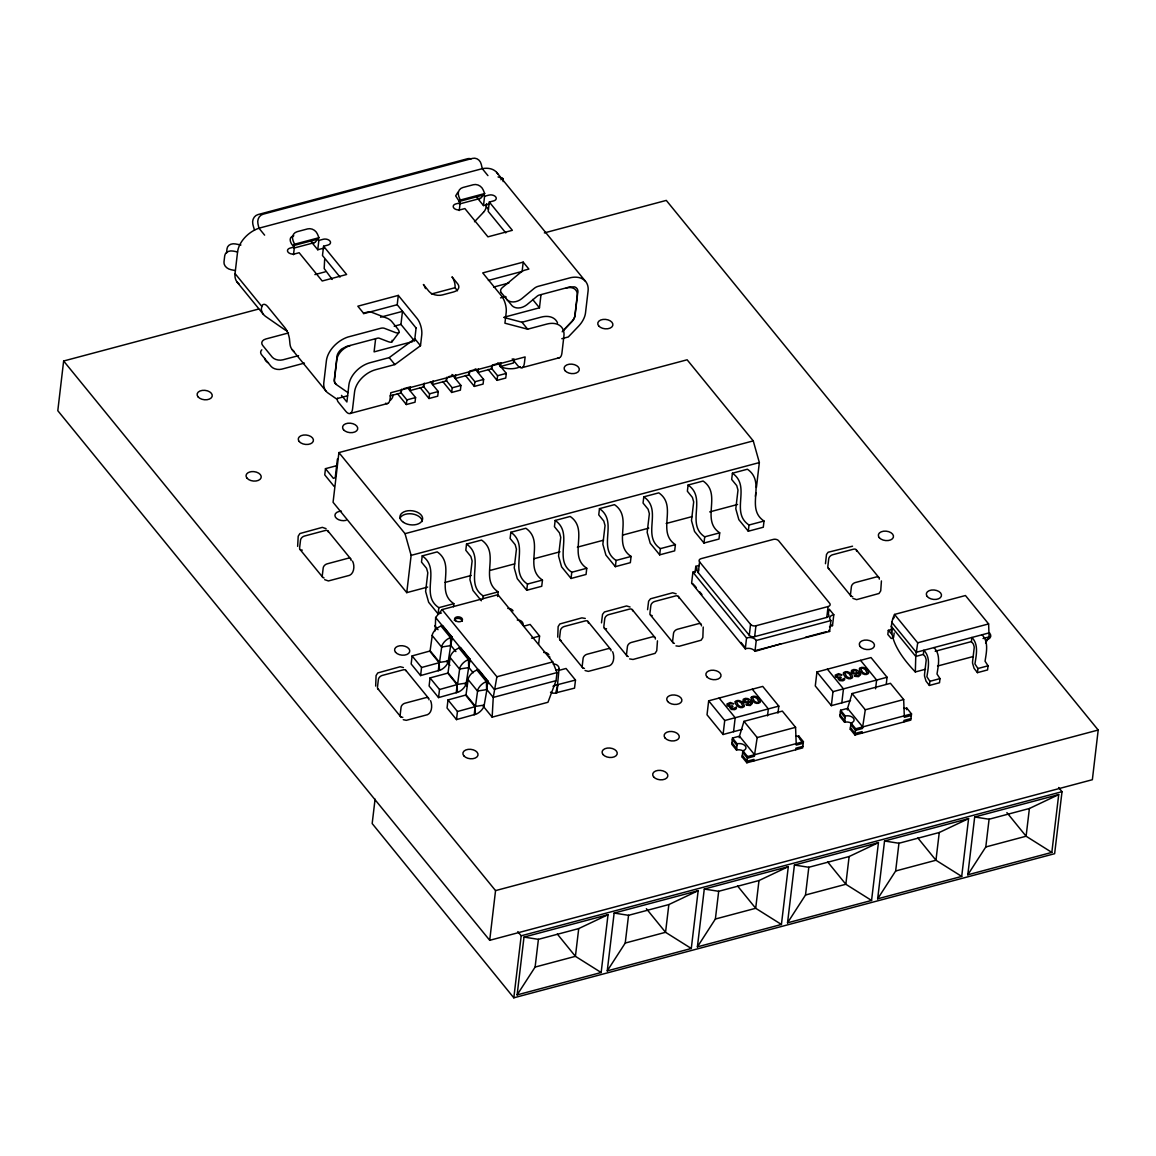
<?xml version="1.0" encoding="UTF-8"?>
<svg xmlns="http://www.w3.org/2000/svg" width="1156" height="1156" viewBox="0 0 1156 1156"><rect width="100%" height="100%" fill="white"/><g stroke="black" fill="none" stroke-linecap="round" stroke-linejoin="round"><path stroke-width="1.5" d="M925.566 669.223L915.321 671.954L915.769 656.435L917.691 642.823L894.527 614.428L965.448 595.528L988.611 623.922L989.103 636.898L985.577 642.967M442.098 609.588L497.933 594.704L552.727 661.897L557.004 672.59L556.05 680.667L547.973 702.27L492.153 717.139L493.251 697.415L496.892 676.766L442.098 609.588L435.624 617.506L435.248 630.815M550.487 692.169A10.765 7.109 -39.2 0 0 554.461 693.21L574.532 688.138L575.486 680.06L557.524 684.699L559.114 668.182A10.765 7.109 -39.2 0 0 553.146 664.035M258.713 309.028L63.638 361.004L57.8 410.698L489.71 940.305L1092.362 779.708L1098.2 730.028L666.29 200.407L544.36 232.905M226.489 253.294L227.038 248.641A7.976 6.213 18 0 1 235.549 243.945L240.087 244.841A10.158 6.3 6.7 0 1 240.939 245M239.234 284.145A21.921 14.493 -39.2 0 1 235.044 273.567L237.572 251.936A24.001 15.866 -39.2 0 1 258.958 228.194L482.269 168.675A24.001 15.866 -39.2 0 1 497.788 173.992M293.508 254.71L294.419 246.936C290.633 244.48 287.425 237.11 293.797 235.752M324.619 248.396A4.985 3.092 6.7 0 0 322.119 248.583L317.756 249.754L318.854 240.434L317.784 239.133L293.364 245.636L294.534 244.219L318.955 237.717L317.495 234.162A7.976 6.907 39.5 0 0 307.612 228.902L297.15 231.691A7.976 6.907 39.5 0 0 293.075 240.665L294.534 244.219M318.854 240.434L323.218 239.263A4.985 3.092 6.7 0 1 329.937 240.997A4.985 3.092 6.7 0 1 327.928 245.058L323.579 246.228L322.481 255.534L340.037 277.079M324.648 259.565L324.186 268.539L332.191 279.434M337.147 465.565L325.472 468.671L324.749 474.885L334.185 486.474M337.422 459.004L335.226 477.688L333.361 478.338L325.472 468.671M756.429 487.413L759.348 462.573L753.25 440.884L687.126 359.791L338.91 452.588L333.072 502.282L406.753 592.638L427.648 587.06M375.613 338.838L374.082 351.872L412.865 341.54M416.088 328.044L397.202 304.722L398.3 295.401L357.825 306.196L363.49 313.146L367.435 312.091A7.962 5.274 -39.2 0 1 371.307 312.149L387.303 318.305A3.988 1.055 36.8 0 1 391.855 321.643L397.707 328.853A12.6 3.338 36.8 0 1 395.236 332.48L384.529 328.362A7.962 5.274 -39.2 0 0 380.671 328.304L347.754 337.075A24.001 15.866 -39.2 0 0 326.382 360.831L323.839 382.448A21.921 14.493 -39.2 0 0 323.969 386.696L324.215 387.679A21.921 14.493 -39.2 0 0 328.044 393.04L336.309 398.791L347.624 395.771M416.102 327.885L414.556 341.092L400.944 324.403L402.476 311.369L380.555 317.206M401.623 389.211L401.19 392.939L390.049 395.901M407.721 387.91L415.582 397.563L415.033 402.216L406.32 404.542L406.854 399.889L400.496 392.072M337.61 398.213A7.976 4.942 6.7 0 0 338.246 402.042L345.803 411.305A11.95 5.058 75.1 0 0 352.566 408.935L354.574 391.855A21.921 14.493 -39.2 0 1 375.772 369.66L394.861 364.574L420.495 345.716L421.767 334.835A12.066 5.101 75.1 0 0 417.2 318.579L398.3 295.401M424.31 383.171L423.876 386.884L409.918 390.612L410.351 386.884L403.372 388.748M430.393 381.87L438.269 391.523L437.719 396.176L428.992 398.502L429.541 393.835L423.168 386.032M406.753 592.638L411.131 555.357L405.034 533.667L338.91 452.588M433.038 380.844L432.59 384.572L446.548 380.844L446.982 377.116M459.25 210.536L460.16 202.777L455.666 195.87L457.877 192.257M453.47 606.784L453.846 603.678C434.555 590.918 456.49 565.111 437.228 551.889L422.229 555.877L421.492 562.091L426.55 568.29L427.807 572.769L425.61 591.453L428.659 602.305L438.11 613.894L441.447 612.998M412.1 655.914L411.16 663.992L420.596 675.581L440.739 669.931A10.765 7.109 -39.2 0 0 448.095 662.229L452.039 637.115L442.589 625.526L439.771 626.552A10.765 7.109 -39.2 0 0 432.416 634.268L430.09 650.973L412.1 655.914L421.55 667.503L420.596 675.581M451.982 374.472L460.941 385.468L460.391 390.136L451.678 392.462L452.213 387.795L445.855 379.992M455.71 374.79L455.276 378.518L469.235 374.804L469.668 371.076L476.648 369.212M489.06 204.222A4.985 3.092 6.7 0 0 487.846 204.424L483.497 205.58L484.581 196.26L483.526 194.959L459.105 201.476L460.261 200.06L484.682 193.543L483.237 189.989A7.976 6.907 39.5 0 0 473.353 184.729L462.877 187.518A7.976 6.907 39.5 0 0 458.816 196.491L460.261 200.06M430.046 677.922L429.107 685.999L438.558 697.588L458.686 691.938A10.765 7.109 -39.2 0 0 466.056 684.236L469.986 659.122L460.536 647.533L457.718 648.574A10.765 7.109 -39.2 0 0 450.363 656.276L447.979 673.067L430.046 677.922L439.497 689.511L438.558 697.588M438.11 613.894L438.832 607.68C419.556 594.907 441.491 569.113 422.229 555.877M483.497 212.314A9.956 6.589 -39.2 0 0 486.257 206.621L486.604 203.629M484.581 196.26L488.945 195.104A4.985 3.092 6.7 0 1 495.664 196.838A4.985 3.092 6.7 0 1 493.67 200.898L489.306 202.054L488.208 211.375L505.779 232.905M438.269 670.87L439.222 662.793L429.772 651.204M475.13 369.024L483.627 379.428L483.078 384.081L474.35 386.407L474.899 381.755L468.527 373.952M478.396 368.75L477.948 372.478L491.907 368.764L492.355 365.036L501.068 362.709L500.635 366.438L513.365 363.042L513.871 358.736M452.039 637.115L450.739 645.279L450.493 637.65L441.057 626.075M487.557 684.366L487.933 681.13L478.497 669.541L475.665 670.581A10.765 7.109 -39.2 0 0 468.31 678.283L465.998 694.987L448.008 699.929L447.054 708.007L456.504 719.596L476.648 713.946A10.765 7.109 -39.2 0 0 484.003 706.244L486.994 689.207M497.6 596.525L498.149 591.872C478.873 579.113 500.808 553.305 481.546 540.069L466.533 544.071L465.81 550.285L470.853 556.47L472.125 560.963L469.928 579.647L472.977 590.499L481.373 600.788M456.215 692.878L457.169 684.8L447.82 673.182M456.504 719.596L457.444 711.518L448.008 699.929M497.817 362.97L506.299 373.388L505.75 378.041L497.037 380.367L497.571 375.714L491.213 367.897M473.151 672.763L468.686 667.287L469.986 659.122M482.789 598.981L483.15 595.875C463.874 583.101 485.795 557.308 466.533 544.071M558.131 357.739A11.95 5.058 75.1 0 0 561.917 353.144L563.911 336.064A21.921 14.493 -39.2 0 0 546.73 324.099L527.642 329.185L504.926 323.203L506.212 312.337A12.066 5.101 75.1 0 0 501.632 296.066L482.731 272.903L523.206 262.123L522.122 271.429L488.396 280.417M474.177 714.885L475.116 706.807L465.666 695.233M556.05 680.667L493.251 697.415L486.56 689.193L487.933 681.13M510.851 532.266L510.114 538.479L515.171 544.664L516.429 549.158L514.232 567.842L517.281 578.694L526.731 590.268L541.731 586.28L542.467 580.066C523.177 567.293 545.112 541.499 525.85 528.263L510.851 532.266C530.113 545.502 508.178 571.295 527.468 584.055L526.731 590.268M504.045 317.235L539.462 307.799L540.994 294.751M489.71 940.305L495.548 890.611L63.638 361.004M538.638 644.123L539.577 636.046L530.142 624.457L523.711 626.176M555.169 520.46L554.432 526.674L559.475 532.858L560.747 537.352L558.55 556.036L561.599 566.874L571.05 578.462L586.049 574.46L586.771 568.261C567.495 555.487 589.43 529.694 570.168 516.457L555.169 520.46C574.416 533.696 552.496 559.49 571.772 572.249L571.05 578.462M556.86 692.849L557.813 684.771L555.704 693.022M599.473 508.654L598.75 514.854L603.793 521.053L605.05 525.547L602.854 544.23L605.903 555.068L615.353 566.657L630.352 562.654L631.089 556.441C611.813 543.681 633.734 517.888 614.472 504.652L599.473 508.654C618.735 521.876 596.799 547.684 616.09 560.443L615.353 566.657M601.481 622.853L602.536 614.371L604.429 611.972L626.552 605.961L630.078 607.001M643.791 496.834L643.054 503.048L648.111 509.247L649.369 513.726L647.172 532.41L650.221 543.262L659.671 554.851L674.67 550.848L675.407 544.635C656.117 531.876 678.052 506.068 658.79 492.846L643.791 496.834C663.053 510.071 641.118 535.864 660.394 548.638L659.671 554.851M647.577 609.674L648.617 601.192L650.51 598.794L672.648 592.782L676.159 593.823M688.095 485.029L687.372 491.242L692.415 497.427L693.687 501.921L691.49 520.605L694.539 531.457L703.975 543.031L718.989 539.043L719.711 532.829C700.435 520.07 722.37 494.262 703.108 481.026L688.095 485.029C707.356 498.265 685.436 524.058 704.712 536.832L703.975 543.031M699.25 565.414L695.782 566.339A6.344 3.93 6.7 0 1 692.892 572.191L691.62 583.058L745.288 648.848L746.111 648.588A6.344 3.93 6.7 0 1 754.55 650.77L829.632 631.451L830.904 620.584A6.344 3.93 6.7 0 1 833.794 614.732L829.314 609.255M695.045 572.552L695.782 566.339M698.296 572.74L699.568 561.874A3.974 2.457 6.7 0 1 701.172 558.637L773.306 539.404A3.988 2.471 6.7 0 1 778.682 540.791L829.676 603.316A3.974 2.457 6.7 0 1 828.072 606.553L826.8 617.42L754.651 636.638A3.988 2.471 6.7 0 1 749.276 635.265L698.296 572.74A3.974 2.457 6.7 0 1 698.701 570.038M732.413 473.223L731.676 479.437L736.733 485.621L737.99 490.115L735.794 508.799L738.843 519.651L748.293 531.225L763.292 527.237L764.029 521.024C744.739 508.25 766.674 482.457 747.412 469.22L732.413 473.223C751.675 486.459 729.739 512.253 749.016 525.012L748.293 531.225M777.988 713.093L778.812 706.114L762.743 686.418L708.671 700.825L707.024 714.798L723.078 734.494L742.268 729.378M723.078 734.494L724.725 720.52L708.671 700.825M755.388 496.285L755.807 492.745M803.232 743.25L796.253 745.114L795.574 727.326L782.352 711.113L743.973 721.344L739.45 736.184L732.471 738.034L731.748 744.247L736.473 750.042A5.982 3.699 6.7 0 1 743.626 751.27M733.554 731.705L735.187 717.731L719.133 698.036M745.288 648.848L746.559 637.982L692.892 572.191M749.276 635.265L750.562 624.399L699.568 561.874M736.473 750.042L737.196 743.828L732.471 738.034M739.276 737.73L739.45 736.184L754.565 754.709L754.391 756.27L747.412 758.119L742.687 752.339M754.651 636.638L755.937 625.772L828.072 606.553M795.689 736.141A5.982 3.699 6.7 0 0 798.695 735.91L803.42 741.69L802.683 747.903L746.863 762.787L742.138 756.992L742.86 750.779A5.982 3.699 6.7 0 0 745.259 745.909A5.982 3.699 6.7 0 0 737.196 743.828M754.969 651.348L756.241 640.482L830.904 620.584M746.863 762.787L747.585 756.573L742.86 750.779M753.842 760.923L754.015 759.376L747.036 761.226L742.325 755.432M767.512 715.882L768.335 708.903L752.281 689.207M795.704 749.767L795.892 748.207L802.871 746.357M798.507 737.456L798.695 735.91M886.247 684.251L887.071 677.257L871.017 657.562L816.931 671.983L815.283 685.956L831.352 705.651L850.541 700.536M828.939 609.515L828.39 614.183A3.974 2.457 6.7 0 1 826.8 617.42M829.488 626.87A6.344 3.93 6.7 0 1 831.626 625.801L832.508 625.613L833.794 614.732M831.352 705.651L832.985 691.664L816.931 671.983M911.333 715.463L904.353 717.312L903.674 699.539L890.452 683.326L852.073 693.557L847.55 708.397L840.585 710.246L839.848 716.46L844.574 722.254A5.982 3.699 6.7 0 1 851.726 723.483M841.814 702.862L843.461 688.875L827.393 669.194M844.574 722.254L845.296 716.041L840.585 710.246M847.377 709.943L847.55 708.397L862.665 726.922L862.492 728.482L855.512 730.332L850.787 724.552M903.804 708.353A5.982 3.699 6.7 0 0 906.795 708.108L911.52 713.902L910.784 720.116L854.963 734.999L850.238 729.205L850.975 722.991A5.982 3.699 6.7 0 0 853.374 718.122A5.982 3.699 6.7 0 0 845.296 716.041M854.963 734.999L855.7 728.786L850.975 722.991M861.942 733.135L862.13 731.589L855.151 733.439L850.426 727.644M875.583 688.788L876.609 680.046L860.541 660.351M893.371 628.994L888.314 630.338L887.822 634.471L891.233 638.459L893.357 637.852A6.647 2.818 75.1 0 0 893.776 636.262L894.166 632.997M915.321 671.954C901.622 657.547 884.253 635.193 894.527 614.428M892.056 628.387L891.334 633.734L888.314 630.338M903.819 721.98L903.992 720.419L910.971 718.57M906.607 709.668L906.795 708.108M929.395 685.45L926.028 681.13L924.554 676.115A6.647 2.818 75.1 0 1 924.569 674.02L926.115 660.943A3.771 1.59 75.1 0 0 926.072 659.31L925.45 657.229A3.02 1.272 75.1 0 0 924.887 656.305L923.355 654.412L923.832 650.279C930.855 657.186 928.167 668.298 926.895 676.722L929.886 681.317L929.395 685.45L939.51 682.748L940.001 678.615L937.01 674.02C938.282 665.596 940.97 654.498 933.947 647.591M977.441 672.648L974.075 668.327L972.601 663.313A6.647 2.818 75.1 0 1 972.615 661.218L974.161 648.14A3.771 1.59 75.1 0 0 974.103 646.507L973.497 644.427A3.02 1.272 75.1 0 0 972.933 643.502L971.401 641.609L971.878 637.476C978.901 644.383 976.213 655.495 974.942 663.92L977.933 668.515L977.441 672.648L987.556 669.945L988.048 665.813L985.057 661.218C986.328 652.793 989.016 641.696 981.993 634.788M375.079 799.143L372.174 823.549L513.813 997.816L1054.633 853.692L1062.017 791.687L1058.621 787.496M513.813 997.816L521.197 935.796L517.801 931.62M517.122 994.897L524 937.097L608.027 914.699L601.149 972.514L517.122 994.897L535.112 967.066L538.407 939.337L578.722 928.586L608.027 914.699M578.722 928.586L575.413 956.33L601.149 972.514M607.261 970.881L614.139 913.067L698.166 890.684L691.288 948.484L607.261 970.881L625.237 943.05L628.546 915.306L668.847 904.57L698.166 890.684M668.847 904.57L665.553 932.3L691.288 948.484M697.4 946.865L704.279 889.051L788.305 866.653L781.427 924.468L697.4 946.865L715.376 919.02L718.685 891.29L758.986 880.554L788.305 866.653M758.986 880.554L755.692 908.284L781.427 924.468M787.539 922.835L794.418 865.035L878.444 842.637L871.566 900.452L787.539 922.835L805.515 895.004L808.81 867.275L849.125 856.538L878.444 842.637M849.125 856.538L845.831 884.268L871.566 900.452M877.664 898.819L884.542 841.004L968.583 818.621L961.705 876.421L877.664 898.819L895.654 870.988L898.949 843.259L939.264 832.508L968.583 818.621M939.264 832.508L935.955 860.237L961.705 876.421M967.803 874.803L974.681 816.989L1058.708 794.591L1051.83 852.405L967.803 874.803L985.793 846.972L989.088 819.228L1029.404 808.492L1058.708 794.591M1029.404 808.492L1026.095 836.222L1051.83 852.405M754.565 754.709L757.194 737.557L743.973 721.344M862.665 726.922L865.295 709.77L852.073 693.557M448.08 672.893L457.53 684.482L439.497 689.511M893.342 618.72L894.296 617.131M294.216 351.569A21.921 14.493 -39.2 0 1 289.997 344.213L289.434 338.607A11.95 5.058 75.1 0 0 285.07 327.928L267.686 306.615A11.95 5.058 75.1 0 0 262.224 305.256L261.285 308.999A21.921 14.493 -39.2 0 0 265.504 316.354L284.362 329.474A21.921 14.493 -39.2 0 0 287.02 330.833M392.057 341.743L398.965 332.523M318.955 237.717L315.602 241.777A11.95 5.058 75.1 0 1 312.149 242.24M484.682 193.543L481.344 197.618A11.95 5.058 75.1 0 1 478.382 198.326M483.468 212.343L474.495 221.764M563.16 330.587L571.685 321.657A9.956 6.589 -39.2 0 0 574.893 315.487L577.22 295.633A13.944 9.219 -39.2 0 0 566.295 288.017M562.177 331.815L571.844 321.686A9.956 6.589 -39.2 0 0 574.301 318.131L574.532 317.597A9.956 6.589 -39.2 0 0 575.052 315.501L577.595 293.884A10.129 6.69 -39.2 0 0 574.705 286.89L569.966 286.89L539.26 295.069A3.988 2.63 -39.2 0 0 537.193 296.167L526.746 304.837A12.6 9.45 -40.3 0 1 512.122 305.762L500.996 292.367M341.497 395.366L346.901 401.985L348.895 384.905A21.921 14.493 -39.2 0 1 370.093 362.709L389.196 357.623L414.816 338.766L420.495 345.716M421.55 667.503L439.482 662.634L441.867 645.843A10.765 7.109 -39.2 0 1 449.222 638.141L451.693 637.202M439.222 662.793L439.468 670.422M469.639 659.209L467.169 660.148A10.765 7.109 -39.2 0 0 459.813 667.85L457.559 684.395L466.345 683.066M487.586 681.231L485.115 682.156A10.765 7.109 -39.2 0 0 477.76 689.857L475.434 706.576L457.444 711.518M556.137 670.408L559.143 669.266M552.973 686.259L557.495 684.554M294.419 246.936L290.069 248.106A4.985 3.092 6.7 0 0 288.061 252.153A4.985 3.092 6.7 0 0 294.794 253.886L299.144 252.731L322.206 280.995L346.627 274.492L323.579 246.228M460.16 202.777L455.796 203.933A4.985 3.092 6.7 0 0 453.802 207.993A4.985 3.092 6.7 0 0 460.522 209.727L464.885 208.571L487.933 236.836L512.354 230.319L489.306 202.054M293.537 248.179L314.475 242.601M459.279 204.02L480.217 198.442M314.894 274.593L325.313 271.819M431.477 293.985L455.045 287.714L456.923 290.026A9.956 6.17 6.7 0 1 457.473 290.806M288.523 332.942L265.894 338.968A7.976 4.942 6.7 0 0 262.701 345.456L272.137 357.045A7.976 4.942 6.7 0 0 282.902 359.819L298.566 355.643M363.475 313.709L397.202 304.722M493.655 287.064L508.842 283.018M394.196 326.209L400.944 324.403M500.562 297.858L505.62 296.514M304.433 363.1L281.804 369.14A7.976 4.942 6.7 0 1 271.053 366.365L261.603 354.776A7.976 4.942 6.7 0 1 261.82 349.834M504.132 317.539L521.977 322.235L541.066 317.149A21.921 14.493 -39.2 0 1 557.553 322.972M561.816 338.694L568.29 336.974L578.491 326.295A21.921 14.493 -39.2 0 0 583.867 318.478L584.358 317.308A21.921 14.493 -39.2 0 0 585.528 312.712L588.072 291.095A24.001 15.866 -39.2 0 0 571.064 277.57L538.161 286.341A7.962 5.274 -39.2 0 0 534.029 288.523L521.631 298.797A12.6 9.45 -40.3 0 1 507.022 299.722L506.762 299.476M448.73 376.654L453.961 375.267M350.124 413.487L387.636 403.502M521.963 367.695L559.475 357.71M406.854 399.889L415.582 397.563M429.541 393.835L438.269 391.523M452.213 387.795L460.941 385.468M474.899 381.755L483.627 379.428M497.571 375.714L506.299 373.388M405.034 533.667L753.25 440.884M411.131 555.357L759.348 462.573M445.06 582.422L471.171 575.471M490.332 570.356L514.695 563.868M533.855 558.767L559.966 551.802M577.379 547.164L603.504 540.199M622.65 535.098L648.762 528.133M666.174 523.495L692.3 516.544M709.697 511.906L737.557 504.478M438.832 607.68L453.846 603.678M483.15 595.875L498.149 591.872M527.468 584.055L542.467 580.066M571.772 572.249L586.771 568.261M616.09 560.443L631.089 556.441M660.394 548.638L675.407 544.635M704.712 536.832L719.711 532.829M749.016 525.012L764.029 521.024M692.184 583.751L692.95 583.549M531.558 638.184L539.577 636.046M496.892 676.766L552.727 661.897M559.605 670.191L566.035 668.486L575.486 680.06M557.004 672.59L494.204 689.337L435.624 617.506M744.71 648.155L745.504 647.952L741.01 642.447M831.178 625.121L832.508 625.613M780.936 643.791L756.01 651.074M805.515 637.259L826.424 631.682M917.691 642.823L988.611 623.922M989.579 632.765L916.246 652.302L891.623 622.101M923.355 654.412L915.769 656.435L891.132 626.234M935.19 651.261L971.401 641.609M983.034 638.517L989.103 636.898M724.725 720.52L778.812 706.114M832.985 691.664L887.071 677.257M937.53 666.044L973.41 656.478M929.886 681.317L940.001 678.615M977.933 668.515L988.048 665.813M757.194 737.557L795.574 727.326M865.295 709.77L903.674 699.539M747.585 756.573L803.42 741.69M855.7 728.786L911.52 713.902M495.548 890.611L1098.2 730.028M521.197 935.796L1062.017 791.687M535.112 967.066L575.413 956.33L557.337 934.077M625.237 943.05L665.553 932.3L646.349 908.674M715.376 919.02L755.692 908.284L737.615 886.045M805.515 895.004L845.831 884.268L827.754 862.029M895.654 870.988L935.955 860.237L917.878 837.999M985.793 846.972L1026.095 836.222L1006.89 812.596M450.349 645.684L441.563 647.013L432.113 635.439M448.398 661.059L439.612 662.388L430.162 650.799M468.31 667.691L459.51 669.021L450.06 657.446M486.257 689.699L477.457 691.028L468.007 679.453M484.292 705.073L475.506 706.403L466.056 694.828M974.681 816.989L989.088 819.228M884.542 841.004L898.949 843.259M794.418 865.035L808.81 867.275M704.279 889.051L718.685 891.29M614.139 913.067L628.546 915.306M524 937.097L538.407 939.337M237.572 251.936L233.223 251.083A7.976 6.213 18 0 0 224.712 255.765L223.989 261.979A7.976 6.213 18 0 0 231.041 269.709L235.391 270.576M852.536 546.196L828.115 552.25L826.497 554.475L825.456 563.695M498.063 176.926L502.802 178.458M675.971 645.901L679.107 646.291L701.143 640.193L702.848 637.563L703.224 627.029M585.283 618.446L581.873 617.868L559.822 623.965L558.131 626.595L557.741 637.129M629.615 658.906L633.011 659.469L655.062 653.371L656.753 650.741L657.461 640.843M403.242 719.682L406.276 720.332L427.518 714.683C432.2 712.515 432.445 704.972 430.581 700.709M347.985 392.664L336.223 384.471A9.956 6.589 -39.2 0 1 334.474 382.029L334.373 381.596A9.956 6.589 -39.2 0 1 334.301 379.659L336.844 358.028A10.129 6.69 -39.2 0 1 341.627 349.011L346.67 346.395L377.376 338.217A3.988 2.63 -39.2 0 1 379.312 338.246L388.344 341.714A12.6 3.338 36.8 0 0 392.086 340.298M585.066 670.538L588.332 671.376L609.573 665.74C614.255 663.558 614.501 656.016 612.637 651.767M403.43 667.561L400.193 666.737L377.781 672.922L376.076 675.552L375.686 686.072M852.868 598.36L856.61 599.646L879.022 593.476L880.728 590.846L881.421 580.933M326.064 528.653L322.322 527.367L299.91 533.537L298.205 536.182L297.656 546.369M324.663 579.662L328.405 580.948L349.647 575.312C354.357 573.087 354.834 565.241 352.493 561.065M829.632 631.451L829.112 630.901A6.344 3.93 6.7 0 1 828.722 630.309M856.148 549.664L878.82 577.465M828.317 568.261L850.989 596.062M496.647 172.388L585.456 281.284M487.933 175.625L482.269 168.675L481.257 164.282A7.976 7.196 85.8 0 0 472.486 158.401L263.135 214.192A7.976 7.196 85.8 0 0 257.947 223.802L258.958 228.194L264.623 235.145M486.257 206.621L488.439 209.308M476.98 197.589L483.497 205.58M523.206 262.123L528.884 269.073L524.94 270.114A7.962 5.274 -39.2 0 0 520.807 272.31L502.268 287.671A3.988 2.991 -40.3 0 0 501.097 292.526M532.656 299.462L539.462 307.799M840.398 711.807L845.123 717.601M521.977 322.235L527.642 329.185M840.036 714.914L844.761 720.694M512.238 358.895L517.642 365.513A11.95 5.058 75.1 0 0 524.405 363.143L525.127 356.929L390.8 392.737L390.078 398.95A11.95 5.058 75.1 0 1 385.555 403.256M694.077 584.922L696.317 587.667M699.683 591.8L701.923 594.545M799.461 738.612L802.293 742.094M678.269 596.38L700.941 624.182M488.092 369.4L497.037 380.367M465.406 375.44L474.35 386.407M650.438 614.978L673.11 642.779M632.188 609.559L654.86 637.361M442.734 381.494L451.678 392.462M732.297 739.594L737.022 745.389M731.921 742.701L736.647 748.481M311.239 241.763L317.756 249.754M420.047 387.535L428.992 398.502M389.196 357.623L394.861 364.574M604.357 628.156L627.029 655.958M587.869 621.379L610.541 649.181M397.375 393.575L406.32 404.542M560.039 639.976L582.711 667.778M235.044 273.567L261.69 306.253M237.153 282.194L263.424 314.403M292.136 349.618L325.963 391.075M459.004 648.082L468.455 659.671L468.686 667.287M476.951 670.09L486.401 681.679L486.633 689.294M434.685 625.584L438.037 629.702M450.305 644.759L455.898 651.594M446.491 661.16L449.915 665.35M464.755 683.543L467.038 686.346M483.02 705.94L492.153 717.139M327.943 530.965L350.615 558.767M405.814 670.336L428.486 698.137M300.112 549.562L322.784 577.364M377.983 688.933L400.655 716.734M549.664 656.608L549.692 657.677M523.249 625.251L523.22 624.168A10.765 7.109 -39.2 0 0 517.252 620.006M475.116 706.807L475.362 714.437M457.169 684.8L457.415 692.43M406.175 670.913A3.988 2.63 -39.2 0 0 403.184 669.859L382.246 675.436A3.988 2.63 -39.2 0 0 378.388 679.468L377.477 687.228A3.988 2.63 -39.2 0 0 378.561 689.337M428.977 699.828A3.988 2.63 -39.2 0 0 425.856 697.66L404.918 703.238A3.988 2.63 -39.2 0 0 401.074 707.27L400.149 715.029A3.988 2.63 -39.2 0 0 401.58 717.255M402.823 717.312A3.988 2.63 -39.2 0 1 401.97 717.327M588.361 623.084A3.988 2.63 -39.2 0 0 585.239 620.902L564.301 626.48A3.988 2.63 -39.2 0 0 560.443 630.526L559.533 638.285A3.988 2.63 -39.2 0 0 561.354 640.583M611.033 650.886A3.988 2.63 -39.2 0 0 607.912 648.704L586.973 654.282A3.988 2.63 -39.2 0 0 583.115 658.328L582.205 666.087A3.988 2.63 -39.2 0 0 584.445 668.399M678.76 598.071A3.988 2.63 -39.2 0 0 675.639 595.904L654.701 601.481A3.988 2.63 -39.2 0 0 650.857 605.513L649.947 613.272A3.988 2.63 -39.2 0 0 651.363 615.498M652.172 615.584A3.988 2.63 -39.2 0 1 651.753 615.57M701.432 625.873A3.988 2.63 -39.2 0 0 698.311 623.705L677.373 629.283A3.988 2.63 -39.2 0 0 673.529 633.315L672.619 641.074A3.988 2.63 -39.2 0 0 674.425 643.372M350.311 345.572A13.944 9.219 -39.2 0 0 336.815 359.689L334.489 379.558A9.956 6.589 -39.2 0 0 336.396 384.356M500.924 179.744A7.976 1.907 -72.1 0 1 503.149 181.564M455.045 287.714A7.976 3.367 75.1 0 0 451.996 276.862L457.66 283.812A9.956 6.17 6.7 0 1 453.658 291.933L442.488 294.91A9.956 6.17 6.7 0 1 429.049 291.442L423.385 284.492A7.976 3.367 75.1 0 1 425.524 288.595M506.198 298.566A3.988 2.991 -40.3 0 1 505.678 296.63M254.537 230.087A23.611 9.985 75.1 0 1 252.832 224.177A7.976 7.196 85.8 0 1 258.019 214.568L467.371 158.777A7.976 7.196 85.8 0 1 471.099 158.892M856.639 551.354A3.988 2.63 -39.2 0 0 853.518 549.187L832.58 554.764A3.988 2.63 -39.2 0 0 828.736 558.796L827.812 566.556A3.988 2.63 -39.2 0 0 829.242 568.781M879.311 579.156A3.988 2.63 -39.2 0 0 876.19 576.989L855.252 582.566A3.988 2.63 -39.2 0 0 851.408 586.598L850.498 594.357A3.988 2.63 -39.2 0 0 852.723 596.669M328.449 532.266A3.988 2.63 -39.2 0 0 325.313 530.488L304.375 536.066A3.988 2.63 -39.2 0 0 300.531 540.098L299.606 547.857A3.988 2.63 -39.2 0 0 302.28 550.126M351.106 560.458A3.988 2.63 -39.2 0 0 347.985 558.276L327.047 563.868A3.988 2.63 -39.2 0 0 323.203 567.899L322.278 575.659A3.988 2.63 -39.2 0 0 324.099 577.957M746.559 637.982A6.344 3.93 6.7 0 1 756.241 640.482M755.937 625.772A3.988 2.471 6.7 0 1 750.562 624.399M399.846 518.466A11.416 7.081 6.7 0 1 412.056 513.9A11.416 7.081 6.7 0 1 422.272 521.5M851.495 728.728A5.982 3.699 6.7 0 1 850.238 729.205M454.38 620.512A3.988 2.471 6.7 0 1 458.455 618.388A3.988 2.471 6.7 0 1 462.313 621.22M543.696 652.446A10.765 7.109 -39.2 0 1 548.956 654.831M507.802 608.432A10.765 7.109 -39.2 0 1 513.062 610.816M743.395 756.515A5.982 3.699 6.7 0 1 742.138 756.992M520.402 366.64A16.935 10.491 6.7 0 1 499.984 366.495M393.083 394.976A16.935 10.491 6.7 0 1 390.598 400.034M989.868 633.531A7.615 4.711 6.7 0 1 986.805 639.73M268.481 362.839A7.615 4.711 6.7 0 1 264.869 358.418M346.106 520.345A7.615 4.711 6.7 0 1 335.312 516.905A7.615 4.711 6.7 0 1 341.41 511.154M632.693 610.859A3.988 2.63 -39.2 0 0 629.558 609.082L608.62 614.66A3.988 2.63 -39.2 0 0 604.761 618.691L603.851 626.451A3.988 2.63 -39.2 0 0 606.524 628.734M655.351 639.051A3.988 2.63 -39.2 0 0 652.23 636.884L631.292 642.461A3.988 2.63 -39.2 0 0 627.433 646.493L626.523 654.253A3.988 2.63 -39.2 0 0 628.344 656.55M744.421 699.698L745.302 701.88L748.842 701.75L747.788 699.496L744.421 699.698M852.695 670.856L853.576 673.038L857.116 672.893L856.047 670.653L852.695 670.856M752.296 703.383L750.287 705.507L746.863 705.203L745.981 704.582L750.678 704.279L750.649 702.443L749.998 701.519L748.25 703.094L744.348 702.516L742.99 701.042L743.294 699.221C746.704 696.793 751.443 699.683 752.296 703.383M860.57 674.526L858.547 676.65L855.137 676.361L854.241 675.725L858.951 675.436L858.908 673.601L858.272 672.662L856.509 674.237L852.608 673.659L851.264 672.185L851.567 670.379C854.963 667.937 859.703 670.827 860.57 674.526M728.526 703.932L729.494 706.041L732.471 705.839L732.933 706.605L731.372 708.064L732.644 708.989L736.358 707.053L736.372 708.642L734.696 709.654L731.343 709.466L729.942 707.775L730.534 706.923L727.24 705.752L726.98 703.975L730.303 702.487L733.8 703.744L728.526 703.932M836.785 675.075L837.753 677.185L840.744 676.983L841.207 677.763L839.646 679.222L840.918 680.147L844.617 678.211L844.631 679.8L842.97 680.812L839.603 680.609L838.201 678.933L838.794 678.066L835.499 676.896L835.239 675.118L838.577 673.645L842.059 674.887L836.785 675.075M735.346 701.475L735.086 702.14C735.563 705.94 740.808 709.524 744.103 706.663L744.363 705.998C743.9 702.212 738.641 698.6 735.346 701.475M751.328 697.227L751.082 697.877C751.559 701.678 756.804 705.261 760.099 702.4L760.359 701.735C759.882 697.949 754.637 694.337 751.328 697.227M843.605 672.633L843.36 673.298C843.822 677.084 849.068 680.667 852.377 677.806L852.622 677.156C852.16 673.356 846.9 669.743 843.605 672.633M859.602 668.37L859.342 669.035C859.818 672.821 865.064 676.405 868.373 673.543L868.618 672.893C868.156 669.093 862.896 665.48 859.602 668.37M738.366 701.201L736.545 701.894L738.337 705.377L741.097 706.937L742.903 706.287L741.112 702.761L738.366 701.201M754.348 696.938L752.542 697.632L754.333 701.114L757.093 702.675L758.9 702.024L757.108 698.499L754.348 696.938M846.625 672.344L844.819 673.038L846.597 676.535L849.357 678.081L851.163 677.445L849.385 673.905L846.625 672.344M862.622 668.081L860.815 668.775L862.593 672.272L865.353 673.818L867.159 673.182L865.367 669.642L862.622 668.081M403.487 522.396A11.416 7.081 6.7 0 0 422.345 520.214A11.416 7.081 6.7 0 0 408.01 510.75A11.416 7.081 6.7 0 0 403.487 522.396M455.652 620.801A3.988 2.471 6.7 0 0 462.328 620.295A3.988 2.471 6.7 0 0 457.603 616.827A3.988 2.471 6.7 0 0 455.652 620.801M463.802 755.807A7.615 4.711 6.7 0 0 476.922 756.978A7.615 4.711 6.7 0 0 470.68 749.319A7.615 4.711 6.7 0 0 463.802 755.807M246.979 478.122A7.615 4.711 6.7 0 0 260.1 479.292A7.615 4.711 6.7 0 0 253.858 471.619A7.615 4.711 6.7 0 0 246.979 478.122M565.053 370.657A7.615 4.711 6.7 0 0 578.173 371.827A7.615 4.711 6.7 0 0 571.931 364.154A7.615 4.711 6.7 0 0 565.053 370.657M653.602 776.861A7.615 4.711 6.7 0 0 666.723 778.031A7.615 4.711 6.7 0 0 660.466 770.373A7.615 4.711 6.7 0 0 653.602 776.861M665.047 737.99A7.615 4.711 6.7 0 0 678.167 739.161A7.615 4.711 6.7 0 0 671.925 731.502A7.615 4.711 6.7 0 0 665.047 737.99M343.491 429.7A7.615 4.711 6.7 0 0 356.612 430.87A7.615 4.711 6.7 0 0 350.369 423.197A7.615 4.711 6.7 0 0 343.491 429.7M299.187 441.505A7.615 4.711 6.7 0 0 312.308 442.676A7.615 4.711 6.7 0 0 306.051 435.003A7.615 4.711 6.7 0 0 299.187 441.505M706.793 676.737A7.615 4.711 6.7 0 0 719.913 677.893A7.615 4.711 6.7 0 0 713.657 670.234A7.615 4.711 6.7 0 0 706.793 676.737M198.023 396.826A7.615 4.711 6.7 0 0 211.143 397.996A7.615 4.711 6.7 0 0 204.887 390.338A7.615 4.711 6.7 0 0 198.023 396.826M598.663 325.876A7.615 4.711 6.7 0 0 611.784 327.047A7.615 4.711 6.7 0 0 605.542 319.388A7.615 4.711 6.7 0 0 598.663 325.876M879.254 537.641A7.615 4.711 6.7 0 0 892.374 538.812A7.615 4.711 6.7 0 0 886.132 531.153A7.615 4.711 6.7 0 0 879.254 537.641M395.511 652.23A7.615 4.711 6.7 0 0 408.632 653.4A7.615 4.711 6.7 0 0 402.389 645.727A7.615 4.711 6.7 0 0 395.511 652.23M603.013 754.536A7.615 4.711 6.7 0 0 616.134 755.692A7.615 4.711 6.7 0 0 609.891 748.033A7.615 4.711 6.7 0 0 603.013 754.536M927.242 596.496A7.615 4.711 6.7 0 0 940.363 597.666A7.615 4.711 6.7 0 0 934.12 589.994A7.615 4.711 6.7 0 0 927.242 596.496M860.223 646.594A7.615 4.711 6.7 0 0 873.344 647.765A7.615 4.711 6.7 0 0 867.087 640.092A7.615 4.711 6.7 0 0 860.223 646.594M667.648 701.49A7.615 4.711 6.7 0 0 680.768 702.66A7.615 4.711 6.7 0 0 674.512 694.987A7.615 4.711 6.7 0 0 667.648 701.49"/></g></svg>
